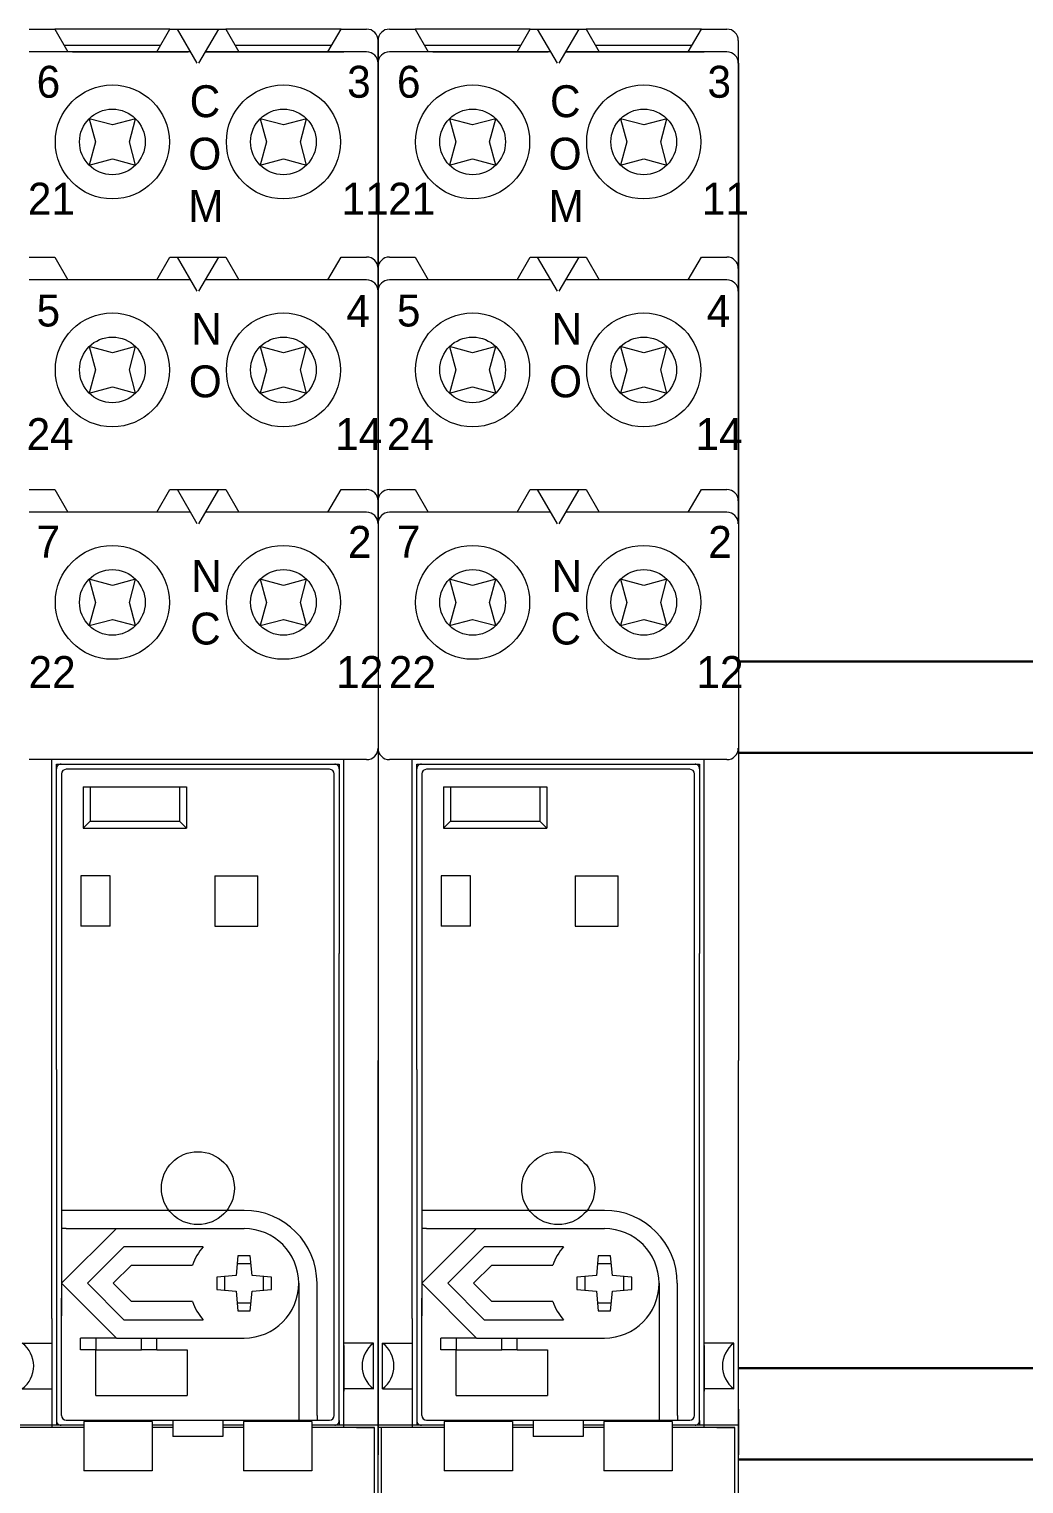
# Model space of a CAD drawing. Header units: millimetres. Extents: x -6000 to 26000, y -6000 to 26000.
# Drawn here: x 119.68 to 125.75, y -4977.31 to -4968.43 of the extents above; entities that cross this region are included whole.
import ezdxf

# ---------------------------------------------------------------- set-up
doc = ezdxf.new("R2010")
doc.units = ezdxf.units.MM
doc.header["$MEASUREMENT"] = 0
doc.linetypes.add('HIDDEN2', pattern=[2.38125, 1.5875, -0.79375])
for name, color, linetype, lineweight in [('Чертеж и Рисунок_Ном._пера__1', 7, 'Continuous', 15), ('Чертеж и Рисунок_Ном._пера__21', 7, 'Continuous', 30), ('Чертеж и Рисунок_Ном._пера__7', 7, 'Continuous', 15)]:
    doc.layers.add(name, color=color, linetype=linetype, lineweight=lineweight)
doc.styles.add('СГЕНЕРИР_СТИЛЬ_2', font='')
doc.styles.get('СГЕНЕРИР_СТИЛЬ_2').set_extended_font_data('Arial')

msp = doc.modelspace()

# ---------------------------------------------------------------- linework, layer by layer
at = {"layer": 'Чертеж и Рисунок_Ном._пера__21', "color": 7, "linetype": 'Continuous', "lineweight": 30}
for p, q in [((124.0169, -4972.2921), (131.9344, -4972.2921)), ((124.0044, -4972.8485), (131.9344, -4972.8485)), ((131.9344, -4976.6042), (124.0044, -4976.6042)), ((131.9344, -4977.1606), (124.0044, -4977.1606))]:
    msp.add_line(p, q, dxfattribs=at)
at = {"layer": 'Чертеж и Рисунок_Ном._пера__7', "color": 7, "linetype": 'Continuous', "lineweight": 15}
for p, q in [((119.6784, -4968.4323), (119.8345, -4968.4323)), ((120.5376, -4968.4323), (119.8345, -4968.4323)), ((119.8345, -4968.4323), (119.9148, -4968.5714)), ((120.4573, -4968.5714), (120.5376, -4968.4323)), ((120.5376, -4968.4323), (120.5825, -4968.4323)), ((120.5606, -4968.4323), (120.8548, -4968.4323)), ((120.6628, -4968.5714), (120.5825, -4968.4323)), ((120.703, -4968.6409), (120.5825, -4968.4323)), ((120.5825, -4968.4323), (120.8329, -4968.4323)), ((120.8329, -4968.4323), (120.7124, -4968.6409)), ((120.8329, -4968.4323), (120.8778, -4968.4323)), ((121.5809, -4968.4323), (120.8778, -4968.4323)), ((120.8778, -4968.4323), (120.9581, -4968.5714)), ((121.5006, -4968.5714), (121.5809, -4968.4323)), ((121.5809, -4968.4323), (121.737, -4968.4323)), ((121.8066, -4968.6409), (121.8066, -4968.5018)), ((121.8066, -4968.5018), (121.8066, -4968.6409)), ((121.8761, -4968.4323), (122.0323, -4968.4323)), ((122.7354, -4968.4323), (122.0323, -4968.4323)), ((122.0323, -4968.4323), (122.1126, -4968.5714)), ((122.6551, -4968.5714), (122.7354, -4968.4323)), ((122.7354, -4968.4323), (122.7803, -4968.4323)), ((122.7583, -4968.4323), (123.0526, -4968.4323)), ((122.8606, -4968.5714), (122.7803, -4968.4323)), ((122.9007, -4968.6409), (122.7803, -4968.4323)), ((122.7803, -4968.4323), (123.0307, -4968.4323)), ((123.0307, -4968.4323), (122.9102, -4968.6409)), ((123.0307, -4968.4323), (123.0755, -4968.4323)), ((123.7787, -4968.4323), (123.0755, -4968.4323)), ((123.0755, -4968.4323), (123.1559, -4968.5714)), ((123.6983, -4968.5714), (123.7787, -4968.4323)), ((123.7787, -4968.4323), (123.9348, -4968.4323)), ((124.0044, -4968.6409), (124.0044, -4968.5018)), ((120.6628, -4968.5714), (119.6784, -4968.5714)), ((119.8907, -4968.5296), (120.4814, -4968.5296)), ((119.9426, -4968.5714), (120.6476, -4968.5714)), ((120.7526, -4968.5714), (121.5979, -4968.5714)), ((121.737, -4968.5714), (120.7526, -4968.5714)), ((120.7678, -4968.5714), (121.5979, -4968.5714)), ((120.934, -4968.5296), (121.5247, -4968.5296)), ((122.8606, -4968.5714), (121.8761, -4968.5714)), ((122.0885, -4968.5296), (122.6792, -4968.5296)), ((122.1404, -4968.5714), (122.8454, -4968.5714)), ((122.9504, -4968.5714), (123.7957, -4968.5714)), ((123.9348, -4968.5714), (122.9504, -4968.5714)), ((122.9656, -4968.5714), (123.7957, -4968.5714)), ((123.1318, -4968.5296), (123.7224, -4968.5296)), ((121.8066, -4968.6409), (121.8066, -4974.7264)), ((121.8066, -4969.8928), (121.8066, -4968.6409)), ((121.8066, -4968.6409), (121.8066, -4974.7264)), ((121.8066, -4968.6409), (121.8066, -4969.8928)), ((124.0044, -4968.6409), (124.0044, -4974.7264)), ((124.0044, -4969.8928), (124.0044, -4968.6409)), ((120.0444, -4968.9792), (120.0824, -4969.1208)), ((120.1861, -4969.0171), (120.0444, -4968.9792)), ((120.3277, -4968.9792), (120.1861, -4969.0171)), ((120.2898, -4969.1208), (120.3277, -4968.9792)), ((121.2293, -4969.0171), (121.0877, -4968.9792)), ((121.0877, -4968.9792), (121.1256, -4969.1208)), ((121.371, -4968.9792), (121.2293, -4969.0171)), ((121.333, -4969.1208), (121.371, -4968.9792)), ((122.2422, -4968.9792), (122.2802, -4969.1208)), ((122.3838, -4969.0171), (122.2422, -4968.9792)), ((122.5255, -4968.9792), (122.3838, -4969.0171)), ((122.4875, -4969.1208), (122.5255, -4968.9792)), ((123.4271, -4969.0171), (123.2855, -4968.9792)), ((123.2855, -4968.9792), (123.3234, -4969.1208)), ((123.5687, -4968.9792), (123.4271, -4969.0171)), ((123.5308, -4969.1208), (123.5687, -4968.9792)), ((120.0824, -4969.1208), (120.0444, -4969.2624)), ((120.3277, -4969.2624), (120.2898, -4969.1208)), ((121.1256, -4969.1208), (121.0877, -4969.2624)), ((121.371, -4969.2624), (121.333, -4969.1208)), ((122.2802, -4969.1208), (122.2422, -4969.2624)), ((122.5255, -4969.2624), (122.4875, -4969.1208)), ((123.3234, -4969.1208), (123.2855, -4969.2624)), ((123.5687, -4969.2624), (123.5308, -4969.1208)), ((120.0444, -4969.2624), (120.1861, -4969.2245)), ((120.1861, -4969.2245), (120.3277, -4969.2624)), ((121.0877, -4969.2624), (121.2293, -4969.2245)), ((121.2293, -4969.2245), (121.371, -4969.2624)), ((122.2422, -4969.2624), (122.3838, -4969.2245)), ((122.3838, -4969.2245), (122.5255, -4969.2624)), ((123.2855, -4969.2624), (123.4271, -4969.2245)), ((123.4271, -4969.2245), (123.5687, -4969.2624)), ((119.6784, -4969.8233), (119.8345, -4969.8233)), ((119.8345, -4969.8233), (119.9148, -4969.9624)), ((120.4573, -4969.9624), (120.5376, -4969.8233)), ((120.5376, -4969.8233), (120.5825, -4969.8233)), ((120.703, -4970.0319), (120.5825, -4969.8233)), ((120.5825, -4969.8233), (120.8329, -4969.8233)), ((120.8329, -4969.8233), (120.7124, -4970.0319)), ((120.8329, -4969.8233), (120.8778, -4969.8233)), ((120.8778, -4969.8233), (120.9581, -4969.9624)), ((121.5006, -4969.9624), (121.5809, -4969.8233)), ((121.5809, -4969.8233), (121.737, -4969.8233)), ((121.8761, -4969.8233), (122.0323, -4969.8233)), ((122.0323, -4969.8233), (122.1126, -4969.9624)), ((122.6551, -4969.9624), (122.7354, -4969.8233)), ((122.7354, -4969.8233), (122.7803, -4969.8233)), ((122.9007, -4970.0319), (122.7803, -4969.8233)), ((122.7803, -4969.8233), (123.0307, -4969.8233)), ((123.0307, -4969.8233), (122.9102, -4970.0319)), ((123.0307, -4969.8233), (123.0755, -4969.8233)), ((123.0755, -4969.8233), (123.1559, -4969.9624)), ((123.6983, -4969.9624), (123.7787, -4969.8233)), ((123.7787, -4969.8233), (123.9348, -4969.8233)), ((121.8066, -4970.0319), (121.8066, -4969.8928)), ((121.8066, -4969.8928), (121.8066, -4970.0319)), ((124.0044, -4970.0319), (124.0044, -4969.8928)), ((120.6628, -4969.9624), (119.6784, -4969.9624)), ((121.737, -4969.9624), (120.7526, -4969.9624)), ((122.8606, -4969.9624), (121.8761, -4969.9624)), ((123.9348, -4969.9624), (122.9504, -4969.9624)), ((121.8066, -4971.3116), (121.8066, -4970.0319)), ((121.8066, -4970.0319), (121.8066, -4971.3116)), ((124.0044, -4971.3116), (124.0044, -4970.0319)), ((120.0444, -4970.3702), (120.0824, -4970.5118)), ((120.1861, -4970.4081), (120.0444, -4970.3702)), ((120.3277, -4970.3702), (120.1861, -4970.4081)), ((120.2898, -4970.5118), (120.3277, -4970.3702)), ((121.0877, -4970.3702), (121.1256, -4970.5118)), ((121.2293, -4970.4081), (121.0877, -4970.3702)), ((121.371, -4970.3702), (121.2293, -4970.4081)), ((121.333, -4970.5118), (121.371, -4970.3702)), ((122.2422, -4970.3702), (122.2802, -4970.5118)), ((122.3838, -4970.4081), (122.2422, -4970.3702)), ((122.5255, -4970.3702), (122.3838, -4970.4081)), ((122.4875, -4970.5118), (122.5255, -4970.3702)), ((123.2855, -4970.3702), (123.3234, -4970.5118)), ((123.4271, -4970.4081), (123.2855, -4970.3702)), ((123.5687, -4970.3702), (123.4271, -4970.4081)), ((123.5308, -4970.5118), (123.5687, -4970.3702)), ((120.0824, -4970.5118), (120.0444, -4970.6534)), ((120.3277, -4970.6534), (120.2898, -4970.5118)), ((121.1256, -4970.5118), (121.0877, -4970.6534)), ((121.371, -4970.6534), (121.333, -4970.5118)), ((122.2802, -4970.5118), (122.2422, -4970.6534)), ((122.5255, -4970.6534), (122.4875, -4970.5118)), ((123.3234, -4970.5118), (123.2855, -4970.6534)), ((123.5687, -4970.6534), (123.5308, -4970.5118)), ((120.0444, -4970.6534), (120.1861, -4970.6155)), ((120.1861, -4970.6155), (120.3277, -4970.6534)), ((121.0877, -4970.6534), (121.2293, -4970.6155)), ((121.2293, -4970.6155), (121.371, -4970.6534)), ((122.2422, -4970.6534), (122.3838, -4970.6155)), ((122.3838, -4970.6155), (122.5255, -4970.6534)), ((123.2855, -4970.6534), (123.4271, -4970.6155)), ((123.4271, -4970.6155), (123.5687, -4970.6534)), ((119.6784, -4971.2421), (119.8345, -4971.2421)), ((119.8345, -4971.2421), (119.9148, -4971.3812)), ((120.4573, -4971.3812), (120.5376, -4971.2421)), ((120.5376, -4971.2421), (120.5825, -4971.2421)), ((120.703, -4971.4507), (120.5825, -4971.2421)), ((120.5825, -4971.2421), (120.8329, -4971.2421)), ((120.8329, -4971.2421), (120.7124, -4971.4507)), ((120.8329, -4971.2421), (120.8778, -4971.2421)), ((120.8778, -4971.2421), (120.9581, -4971.3812)), ((121.5006, -4971.3812), (121.5809, -4971.2421)), ((121.5809, -4971.2421), (121.737, -4971.2421)), ((121.8761, -4971.2421), (122.0323, -4971.2421)), ((122.0323, -4971.2421), (122.1126, -4971.3812)), ((122.6551, -4971.3812), (122.7354, -4971.2421)), ((122.7354, -4971.2421), (122.7803, -4971.2421)), ((122.9007, -4971.4507), (122.7803, -4971.2421)), ((122.7803, -4971.2421), (123.0307, -4971.2421)), ((123.0307, -4971.2421), (122.9102, -4971.4507)), ((123.0307, -4971.2421), (123.0755, -4971.2421)), ((123.0755, -4971.2421), (123.1559, -4971.3812)), ((123.6983, -4971.3812), (123.7787, -4971.2421)), ((123.7787, -4971.2421), (123.9348, -4971.2421)), ((121.8066, -4971.4507), (121.8066, -4971.3116)), ((121.8066, -4971.3116), (121.8066, -4971.4507)), ((124.0044, -4971.4507), (124.0044, -4971.3116)), ((120.6628, -4971.3812), (119.6784, -4971.3812)), ((121.737, -4971.3812), (120.7526, -4971.3812)), ((122.8606, -4971.3812), (121.8761, -4971.3812)), ((123.9348, -4971.3812), (122.9504, -4971.3812)), ((120.0444, -4971.789), (120.0824, -4971.9306)), ((120.1861, -4971.8269), (120.0444, -4971.789)), ((120.3277, -4971.789), (120.1861, -4971.8269)), ((120.2898, -4971.9306), (120.3277, -4971.789)), ((121.2293, -4971.8269), (121.0877, -4971.789)), ((121.0877, -4971.789), (121.1256, -4971.9306)), ((121.371, -4971.789), (121.2293, -4971.8269)), ((121.333, -4971.9306), (121.371, -4971.789)), ((122.2422, -4971.789), (122.2802, -4971.9306)), ((122.3838, -4971.8269), (122.2422, -4971.789)), ((122.5255, -4971.789), (122.3838, -4971.8269)), ((122.4875, -4971.9306), (122.5255, -4971.789)), ((123.4271, -4971.8269), (123.2855, -4971.789)), ((123.2855, -4971.789), (123.3234, -4971.9306)), ((123.5687, -4971.789), (123.4271, -4971.8269)), ((123.5308, -4971.9306), (123.5687, -4971.789)), ((120.0824, -4971.9306), (120.0444, -4972.0723)), ((120.3277, -4972.0723), (120.2898, -4971.9306)), ((121.1256, -4971.9306), (121.0877, -4972.0723)), ((121.371, -4972.0723), (121.333, -4971.9306)), ((122.2802, -4971.9306), (122.2422, -4972.0723)), ((122.5255, -4972.0723), (122.4875, -4971.9306)), ((123.3234, -4971.9306), (123.2855, -4972.0723)), ((123.5687, -4972.0723), (123.5308, -4971.9306)), ((120.0444, -4972.0723), (120.1861, -4972.0343)), ((120.1861, -4972.0343), (120.3277, -4972.0723)), ((121.0877, -4972.0723), (121.2293, -4972.0343)), ((121.2293, -4972.0343), (121.371, -4972.0723)), ((122.2422, -4972.0723), (122.3838, -4972.0343)), ((122.3838, -4972.0343), (122.5255, -4972.0723)), ((123.2855, -4972.0723), (123.4271, -4972.0343)), ((123.4271, -4972.0343), (123.5687, -4972.0723)), ((121.737, -4972.8904), (119.6784, -4972.8904)), ((119.8175, -4976.3016), (119.8175, -4972.8904)), ((119.8453, -4972.9461), (119.8453, -4972.9182)), ((119.8453, -4972.9182), (121.5701, -4972.9182)), ((119.8453, -4973.6276), (119.8453, -4972.9461)), ((121.511, -4972.9495), (119.9044, -4972.9495)), ((121.5423, -4972.9182), (121.5701, -4972.9182)), ((121.5701, -4972.9182), (121.5701, -4972.9461)), ((121.5701, -4972.9182), (121.5701, -4974.0728)), ((121.5979, -4976.966), (121.5979, -4972.8904)), ((123.9348, -4972.8904), (121.8761, -4972.8904)), ((122.0152, -4976.3016), (122.0152, -4972.8904)), ((122.043, -4972.9461), (122.043, -4972.9182)), ((122.043, -4972.9182), (123.7679, -4972.9182)), ((122.0431, -4973.6276), (122.0431, -4972.9461)), ((123.7088, -4972.9495), (122.1022, -4972.9495)), ((123.7401, -4972.9182), (123.7679, -4972.9182)), ((123.7679, -4972.9182), (123.7679, -4972.9461)), ((123.7679, -4972.9182), (123.7679, -4974.0728)), ((123.7957, -4976.966), (123.7957, -4972.8904)), ((119.8766, -4972.9774), (119.8766, -4975.6411)), ((121.5388, -4976.893), (121.5388, -4972.9774)), ((122.0743, -4972.9774), (122.0743, -4975.6411)), ((123.7366, -4976.893), (123.7366, -4972.9774)), ((120.0087, -4973.0573), (120.6381, -4973.0573)), ((120.0087, -4973.0573), (120.0087, -4973.3077)), ((120.0504, -4973.0573), (120.0504, -4973.266)), ((120.5964, -4973.0573), (120.5964, -4973.266)), ((120.6381, -4973.0573), (120.6381, -4973.3077)), ((122.2065, -4973.0573), (122.8359, -4973.0573)), ((122.2065, -4973.0573), (122.2065, -4973.3077)), ((122.2482, -4973.0573), (122.2482, -4973.266)), ((122.7942, -4973.0573), (122.7942, -4973.266)), ((122.8359, -4973.0573), (122.8359, -4973.3077)), ((120.0087, -4973.3077), (120.0504, -4973.266)), ((120.0087, -4973.3077), (120.6381, -4973.3077)), ((120.0504, -4973.266), (120.5964, -4973.266)), ((120.6381, -4973.3077), (120.5964, -4973.266)), ((122.2065, -4973.3077), (122.2482, -4973.266)), ((122.2065, -4973.3077), (122.8359, -4973.3077)), ((122.2482, -4973.266), (122.7942, -4973.266)), ((122.8359, -4973.3077), (122.7942, -4973.266)), ((119.8453, -4974.0728), (119.8453, -4973.6276)), ((120.1722, -4973.5998), (119.9948, -4973.5998)), ((119.9948, -4973.5998), (119.9948, -4973.9058)), ((120.1722, -4973.9058), (120.1722, -4973.5998)), ((120.812, -4973.5998), (121.0728, -4973.5998)), ((120.812, -4973.5998), (120.812, -4973.9058)), ((121.0728, -4973.9058), (121.0728, -4973.5998)), ((122.0431, -4974.0728), (122.0431, -4973.6276)), ((122.3699, -4973.5998), (122.1926, -4973.5998)), ((122.1926, -4973.5998), (122.1926, -4973.9058)), ((122.3699, -4973.9058), (122.3699, -4973.5998)), ((123.0098, -4973.5998), (123.2706, -4973.5998)), ((123.0098, -4973.5998), (123.0098, -4973.9058)), ((123.2706, -4973.9058), (123.2706, -4973.5998)), ((119.8763, -4973.6972), (119.8763, -4976.2845)), ((121.539, -4976.2845), (121.539, -4973.6972)), ((122.0741, -4973.6972), (122.0741, -4976.2845)), ((123.7368, -4976.2845), (123.7368, -4973.6972)), ((120.1722, -4973.9058), (119.9948, -4973.9058)), ((120.812, -4973.9058), (121.0728, -4973.9058)), ((122.3699, -4973.9058), (122.1926, -4973.9058)), ((123.0098, -4973.9058), (123.2706, -4973.9058)), ((119.8453, -4974.7822), (119.8453, -4974.0728)), ((121.5701, -4976.9243), (121.5701, -4974.0728)), ((122.0431, -4974.7822), (122.0431, -4974.0728)), ((123.7679, -4976.9243), (123.7679, -4974.0728)), ((121.8066, -4978.371), (121.8066, -4974.7264)), ((121.8066, -4974.7264), (121.8066, -4976.9939)), ((124.0044, -4978.371), (124.0044, -4974.7264)), ((119.8453, -4974.7822), (119.8453, -4976.9521)), ((122.0431, -4974.7822), (122.0431, -4976.9521)), ((119.9044, -4975.6411), (119.8766, -4975.6411)), ((119.8766, -4975.6411), (119.8766, -4975.7524)), ((120.9894, -4975.6411), (119.9044, -4975.6411)), ((122.1022, -4975.6411), (122.0743, -4975.6411)), ((122.0743, -4975.6411), (122.0743, -4975.7524)), ((123.1871, -4975.6411), (122.1022, -4975.6411)), ((119.9044, -4975.7524), (119.8766, -4975.7524)), ((119.8766, -4975.7524), (119.8766, -4976.0862)), ((119.8766, -4976.0862), (120.2104, -4975.7524)), ((119.9044, -4975.7524), (120.9894, -4975.7524)), ((122.1022, -4975.7524), (122.0743, -4975.7524)), ((122.0743, -4975.7524), (122.0743, -4976.0862)), ((122.0743, -4976.0862), (122.4082, -4975.7524)), ((122.1022, -4975.7524), (123.1871, -4975.7524)), ((120.2565, -4975.8637), (120.0339, -4976.0862)), ((120.7405, -4975.8637), (120.2565, -4975.8637)), ((122.4543, -4975.8637), (122.2317, -4976.0862)), ((122.9383, -4975.8637), (122.4543, -4975.8637)), ((120.9511, -4975.9193), (120.9408, -4976.0376)), ((121.0319, -4975.9678), (120.9469, -4975.9678)), ((121.0276, -4975.9193), (120.9511, -4975.9193)), ((121.038, -4976.0376), (121.0276, -4975.9193)), ((123.1489, -4975.9193), (123.1385, -4976.0376)), ((123.2296, -4975.9678), (123.1447, -4975.9678)), ((123.2254, -4975.9193), (123.1489, -4975.9193)), ((123.2358, -4976.0376), (123.2254, -4975.9193)), ((120.1913, -4976.0862), (120.3026, -4975.975)), ((120.3026, -4975.975), (120.6746, -4975.975)), ((120.9408, -4976.0376), (120.8224, -4976.048)), ((120.8224, -4976.048), (120.8224, -4976.1245)), ((120.8709, -4976.0437), (120.8709, -4976.1287)), ((121.1563, -4976.048), (121.038, -4976.0376)), ((121.1078, -4976.1287), (121.1078, -4976.0437)), ((121.1563, -4976.1245), (121.1563, -4976.048)), ((122.3891, -4976.0862), (122.5004, -4975.975)), ((122.5004, -4975.975), (122.8724, -4975.975)), ((123.1385, -4976.0376), (123.0202, -4976.048)), ((123.0202, -4976.048), (123.0202, -4976.1245)), ((123.0687, -4976.0437), (123.0687, -4976.1287)), ((123.3541, -4976.048), (123.2358, -4976.0376)), ((123.3056, -4976.1287), (123.3056, -4976.0437)), ((123.3541, -4976.1245), (123.3541, -4976.048)), ((119.8766, -4976.0862), (119.8766, -4976.1765)), ((119.8766, -4976.0862), (120.2104, -4976.4201)), ((120.0339, -4976.0862), (120.2565, -4976.3088)), ((120.3026, -4976.1975), (120.1913, -4976.0862)), ((120.8224, -4976.1245), (120.9408, -4976.1348)), ((120.9408, -4976.1348), (120.9511, -4976.2532)), ((121.0276, -4976.2532), (121.038, -4976.1348)), ((121.038, -4976.1348), (121.1563, -4976.1245)), ((121.3232, -4976.0862), (121.3232, -4976.893)), ((121.4345, -4976.893), (121.4345, -4976.0862)), ((122.0743, -4976.0862), (122.0743, -4976.1765)), ((122.0743, -4976.0862), (122.4082, -4976.4201)), ((122.2317, -4976.0862), (122.4543, -4976.3088)), ((122.5004, -4976.1975), (122.3891, -4976.0862)), ((123.0202, -4976.1245), (123.1385, -4976.1348)), ((123.1385, -4976.1348), (123.1489, -4976.2532)), ((123.2254, -4976.2532), (123.2358, -4976.1348)), ((123.2358, -4976.1348), (123.3541, -4976.1245)), ((123.521, -4976.0862), (123.521, -4976.893)), ((123.6323, -4976.893), (123.6323, -4976.0862)), ((119.8766, -4976.893), (119.8766, -4976.1765)), ((120.6746, -4976.1975), (120.3026, -4976.1975)), ((120.9469, -4976.2047), (121.0319, -4976.2047)), ((122.0743, -4976.893), (122.0743, -4976.1765)), ((122.8724, -4976.1975), (122.5004, -4976.1975)), ((123.1447, -4976.2047), (123.2296, -4976.2047)), ((119.8175, -4976.3016), (119.8175, -4976.966)), ((120.2565, -4976.3088), (120.7405, -4976.3088)), ((120.9511, -4976.2532), (121.0276, -4976.2532)), ((122.0152, -4976.3016), (122.0152, -4976.966)), ((122.4543, -4976.3088), (122.9383, -4976.3088)), ((123.1489, -4976.2532), (123.2254, -4976.2532)), ((119.6366, -4976.4514), (119.8175, -4976.4514)), ((120.0852, -4976.4201), (119.992, -4976.4201)), ((119.992, -4976.4931), (119.992, -4976.4201)), ((120.0852, -4976.4931), (119.992, -4976.4931)), ((120.0852, -4976.4201), (120.0852, -4976.4931)), ((120.2104, -4976.4201), (120.0852, -4976.4201)), ((120.0852, -4976.4931), (120.3634, -4976.4931)), ((120.0852, -4976.7713), (120.0852, -4976.4931)), ((120.2104, -4976.4201), (120.9894, -4976.4201)), ((120.3634, -4976.4931), (120.3634, -4976.4201)), ((120.4566, -4976.4931), (120.3634, -4976.4931)), ((120.4566, -4976.4931), (120.4566, -4976.4201)), ((120.4566, -4976.4931), (120.5644, -4976.4931)), ((120.5644, -4976.4931), (120.6416, -4976.4931)), ((120.6416, -4976.4931), (120.6416, -4976.7713)), ((121.7788, -4976.4514), (121.5979, -4976.4514)), ((121.5979, -4976.4653), (121.5979, -4976.7435)), ((121.7788, -4976.7296), (121.7788, -4976.4514)), ((121.8344, -4976.7296), (121.8344, -4976.4514)), ((121.8344, -4976.4514), (122.0152, -4976.4514)), ((122.283, -4976.4201), (122.1898, -4976.4201)), ((122.1898, -4976.4931), (122.1898, -4976.4201)), ((122.283, -4976.4931), (122.1898, -4976.4931)), ((122.283, -4976.4201), (122.283, -4976.4931)), ((122.4082, -4976.4201), (122.283, -4976.4201)), ((122.283, -4976.4931), (122.5612, -4976.4931)), ((122.283, -4976.7713), (122.283, -4976.4931)), ((122.4082, -4976.4201), (123.1871, -4976.4201)), ((122.5612, -4976.4931), (122.5612, -4976.4201)), ((122.6544, -4976.4931), (122.5612, -4976.4931)), ((122.6544, -4976.4931), (122.6544, -4976.4201)), ((122.6544, -4976.4931), (122.7621, -4976.4931)), ((122.7621, -4976.4931), (122.8394, -4976.4931)), ((122.8394, -4976.4931), (122.8394, -4976.7713)), ((123.9765, -4976.4514), (123.7957, -4976.4514)), ((123.7957, -4976.4653), (123.7957, -4976.7435)), ((123.9765, -4976.7296), (123.9765, -4976.4514)), ((119.6366, -4976.7296), (119.8175, -4976.7296)), ((120.0852, -4976.7713), (120.6389, -4976.7713)), ((120.6389, -4976.7713), (120.6416, -4976.7713)), ((121.7788, -4976.7296), (121.5979, -4976.7296)), ((121.8344, -4976.7296), (122.0152, -4976.7296)), ((122.283, -4976.7713), (122.8367, -4976.7713)), ((122.8367, -4976.7713), (122.8394, -4976.7713)), ((123.9765, -4976.7296), (123.7957, -4976.7296)), ((121.8066, -4976.8548), (121.8066, -4976.9939)), ((124.0044, -4976.8548), (124.0044, -4976.9939)), ((119.9044, -4976.9208), (120.679, -4976.9208)), ((120.0122, -4976.9291), (120.0122, -4977.2303)), ((120.4295, -4976.9291), (120.0122, -4976.9291)), ((120.4295, -4976.9291), (120.4295, -4977.2303)), ((120.5547, -4976.9242), (120.5547, -4977.0217)), ((120.8607, -4976.9242), (120.5547, -4976.9242)), ((120.679, -4976.9208), (121.3232, -4976.9208)), ((120.8607, -4976.9242), (120.8607, -4977.0217)), ((121.4032, -4976.9291), (120.9859, -4976.9291)), ((120.9859, -4976.9291), (120.9859, -4977.2303)), ((121.3232, -4976.893), (121.3232, -4976.9208)), ((121.3232, -4976.9208), (121.4345, -4976.9208)), ((121.4032, -4976.9291), (121.4032, -4977.2303)), ((121.4345, -4976.893), (121.4345, -4976.9208)), ((121.4345, -4976.9208), (121.511, -4976.9208)), ((121.5701, -4976.9243), (121.5701, -4976.9521)), ((122.1022, -4976.9208), (122.8767, -4976.9208)), ((122.21, -4976.9291), (122.21, -4977.2303)), ((122.6273, -4976.9291), (122.21, -4976.9291)), ((122.6273, -4976.9291), (122.6273, -4977.2303)), ((122.7525, -4976.9242), (122.7525, -4977.0217)), ((123.0585, -4976.9242), (122.7525, -4976.9242)), ((122.8767, -4976.9208), (123.521, -4976.9208)), ((123.0585, -4976.9242), (123.0585, -4977.0217)), ((123.601, -4976.9291), (123.1837, -4976.9291)), ((123.1837, -4976.9291), (123.1837, -4977.2303)), ((123.521, -4976.893), (123.521, -4976.9208)), ((123.521, -4976.9208), (123.6323, -4976.9208)), ((123.601, -4976.9291), (123.601, -4977.2303)), ((123.6323, -4976.893), (123.6323, -4976.9208)), ((123.6323, -4976.9208), (123.7088, -4976.9208)), ((123.7679, -4976.9243), (123.7679, -4976.9521)), ((120.0122, -4976.9521), (119.6088, -4976.9521)), ((120.0122, -4976.966), (119.6088, -4976.966)), ((119.7409, -4976.966), (119.6297, -4976.966)), ((120.0122, -4976.966), (119.7409, -4976.966)), ((120.0122, -4976.9521), (119.8453, -4976.9521)), ((120.5547, -4976.9521), (120.4295, -4976.9521)), ((120.5547, -4976.966), (120.4295, -4976.966)), ((120.5547, -4976.966), (120.4295, -4976.966)), ((120.8607, -4977.0217), (120.5547, -4977.0217)), ((120.9859, -4976.9521), (120.8607, -4976.9521)), ((120.9859, -4976.9521), (120.8607, -4976.9521)), ((120.9859, -4976.966), (120.8607, -4976.966)), ((120.9859, -4976.966), (120.8607, -4976.966)), ((121.5701, -4976.9521), (121.4032, -4976.9521)), ((121.8066, -4976.9521), (121.4032, -4976.9521)), ((121.7857, -4976.966), (121.4032, -4976.966)), ((121.6744, -4976.966), (121.4032, -4976.966)), ((121.6744, -4976.966), (121.7857, -4976.966)), ((121.7857, -4977.5224), (121.7857, -4976.966)), ((122.21, -4976.9521), (121.8066, -4976.9521)), ((122.21, -4976.966), (121.8066, -4976.966)), ((121.8066, -4976.9939), (121.8066, -4977.133)), ((121.8066, -4976.9939), (121.8066, -4977.133)), ((121.9387, -4976.966), (121.8274, -4976.966)), ((121.8274, -4977.5224), (121.8274, -4976.966)), ((122.21, -4976.966), (121.9387, -4976.966)), ((122.21, -4976.9521), (122.0431, -4976.9521)), ((122.7525, -4976.9521), (122.6273, -4976.9521)), ((122.7525, -4976.966), (122.6273, -4976.966)), ((122.7525, -4976.966), (122.6273, -4976.966)), ((123.0585, -4977.0217), (122.7525, -4977.0217)), ((123.1837, -4976.9521), (123.0585, -4976.9521)), ((123.1837, -4976.9521), (123.0585, -4976.9521)), ((123.1837, -4976.966), (123.0585, -4976.966)), ((123.1837, -4976.966), (123.0585, -4976.966)), ((123.7679, -4976.9521), (123.601, -4976.9521)), ((124.0044, -4976.9521), (123.601, -4976.9521)), ((123.9835, -4976.966), (123.601, -4976.966)), ((123.8722, -4976.966), (123.601, -4976.966)), ((123.8722, -4976.966), (123.9835, -4976.966)), ((123.9835, -4977.5224), (123.9835, -4976.966)), ((124.0044, -4976.9939), (124.0044, -4977.133)), ((121.8066, -4978.371), (121.8066, -4977.0495)), ((120.4295, -4977.2303), (120.0122, -4977.2303)), ((121.4032, -4977.2303), (120.9859, -4977.2303)), ((122.6273, -4977.2303), (122.21, -4977.2303)), ((123.601, -4977.2303), (123.1837, -4977.2303))]:
    msp.add_line(p, q, dxfattribs=at)
for centre, radius in [((120.1861, -4969.1208), 0.3477), ((121.2293, -4969.1208), 0.3477), ((122.3838, -4969.1208), 0.3477), ((123.4271, -4969.1208), 0.3477), ((120.1861, -4969.1208), 0.2003), ((121.2293, -4969.1208), 0.2003), ((122.3838, -4969.1208), 0.2003), ((123.4271, -4969.1208), 0.2003), ((120.1861, -4970.5118), 0.3477), ((121.2293, -4970.5118), 0.3477), ((122.3838, -4970.5118), 0.3477), ((123.4271, -4970.5118), 0.3477), ((120.1861, -4970.5118), 0.2003), ((121.2293, -4970.5118), 0.2003), ((122.3838, -4970.5118), 0.2003), ((123.4271, -4970.5118), 0.2003), ((120.1861, -4971.9306), 0.3477), ((121.2293, -4971.9306), 0.3477), ((122.3838, -4971.9306), 0.3477), ((123.4271, -4971.9306), 0.3477), ((120.1861, -4971.9306), 0.2003), ((121.2293, -4971.9306), 0.2003), ((122.3838, -4971.9306), 0.2003), ((123.4271, -4971.9306), 0.2003)]:
    msp.add_circle(centre, radius, dxfattribs=at)
at = {"layer": 'Чертеж и Рисунок_Ном._пера__7', "color": 7, "linetype": 'HIDDEN2', "lineweight": 15}
for centre in [(120.7077, -4975.5055), (122.9055, -4975.5055)]:
    msp.add_circle(centre, 0.2226, dxfattribs=at)
at = {"layer": 'Чертеж и Рисунок_Ном._пера__7', "color": 7, "linetype": 'Continuous', "lineweight": 15}
for centre, radius, start, end in [((121.737, -4968.5018), 0.0695, 0, 90), ((121.8761, -4968.5018), 0.0695, 90, 180), ((123.9348, -4968.5018), 0.0695, 0, 90), ((121.737, -4968.6409), 0.0695, 0, 90), ((121.8761, -4968.6409), 0.0695, 90, 180), ((123.9348, -4968.6409), 0.0695, 0, 90), ((121.737, -4969.8928), 0.0695, 0, 90), ((121.8761, -4969.8928), 0.0695, 90, 180), ((123.9348, -4969.8928), 0.0695, 0, 90), ((121.737, -4970.0319), 0.0695, 0, 90), ((121.8761, -4970.0319), 0.0695, 90, 180), ((123.9348, -4970.0319), 0.0695, 0, 90), ((121.737, -4971.3116), 0.0695, 0, 90), ((121.8761, -4971.3116), 0.0695, 90, 180), ((123.9348, -4971.3116), 0.0695, 0, 90), ((121.737, -4971.4507), 0.0695, 0, 90), ((121.8761, -4971.4507), 0.0695, 90, 180), ((123.9348, -4971.4507), 0.0695, 0, 90), ((121.737, -4972.8209), 0.0695, 270, 0), ((121.8761, -4972.8209), 0.0695, 180, 270), ((123.9348, -4972.8209), 0.0695, 270, 0), ((119.8731, -4972.9461), 0.0278, 89.9991, 180.0009), ((119.9044, -4972.9774), 0.0278, 90, 180), ((121.511, -4972.9774), 0.0278, 0, 90), ((121.5423, -4972.9461), 0.0278, 359.9991, 90.0009), ((122.0709, -4972.9461), 0.0278, 89.9991, 180.0009), ((122.1022, -4972.9774), 0.0278, 90, 180), ((123.7088, -4972.9774), 0.0278, 0, 90), ((123.7401, -4972.9461), 0.0278, 359.9991, 90.0009), ((120.9894, -4976.0862), 0.4451, 0, 90), ((123.1871, -4976.0862), 0.4451, 0, 90), ((120.9894, -4976.0862), 0.3338, 0, 90), ((123.1871, -4976.0862), 0.3338, 0, 90), ((120.9894, -4976.0862), 0.3338, 138.18969, 160.52878), ((123.1871, -4976.0862), 0.3338, 138.18969, 160.52878), ((120.9894, -4976.0862), 0.3338, 270, 0), ((123.1871, -4976.0862), 0.3338, 270, 0), ((120.9894, -4976.0862), 0.3338, 199.47122, 221.81031), ((123.1871, -4976.0862), 0.3338, 199.47122, 221.81031), ((119.5323, -4976.5905), 0.1739, 306.8699, 53.1301), ((121.8831, -4976.5905), 0.1739, 126.8699, 233.1301), ((121.7301, -4976.5905), 0.1739, 306.8699, 53.1301), ((124.0809, -4976.5905), 0.1739, 126.8699, 233.1301), ((119.8731, -4976.9243), 0.0278, 179.9991, 270.0009), ((119.9044, -4976.893), 0.0278, 180, 270), ((121.511, -4976.893), 0.0278, 270, 0), ((121.5423, -4976.9243), 0.0278, 269.9991, 0.0009), ((122.0709, -4976.9243), 0.0278, 179.9991, 270.0009), ((122.1022, -4976.893), 0.0278, 180, 270), ((123.7088, -4976.893), 0.0278, 270, 0), ((123.7401, -4976.9243), 0.0278, 269.9991, 0.0009)]:
    msp.add_arc(centre, radius, start, end, dxfattribs=at)

# ---------------------------------------------------------------- texts
at = {"layer": 'Чертеж и Рисунок_Ном._пера__1', "color": 7, "linetype": 'Continuous', "lineweight": 15, "char_height": 0.19474, "attachment_point": 7, "style": 'СГЕНЕРИР_СТИЛЬ_2'}
for s, insert in [('\\A1;{\\W0.950000x;\\pql;\\fArial|b0|i0|c204|p38;6}', (119.7242, -4968.8538)), ('\\A1;{\\W0.950000x;\\pql;\\fArial|b0|i0|c204|p38;3}', (121.6183, -4968.8539)), ('\\A1;{\\W0.950000x;\\pql;\\fArial|b0|i0|c204|p38;6}', (121.922, -4968.8538)), ('\\A1;{\\W0.950000x;\\pql;\\fArial|b0|i0|c204|p38;3}', (123.8161, -4968.8539)), ('\\A1;{\\W0.950000x;\\pql;\\fArial|b0|i0|c204|p38;C}', (120.6577, -4968.9725)), ('\\A1;{\\W0.950000x;\\pql;\\fArial|b0|i0|c204|p38;C}', (122.8555, -4968.9725)), ('\\A1;{\\W0.950000x;\\pql;\\fArial|b0|i0|c204|p38;O}', (120.6496, -4969.2925)), ('\\A1;{\\W0.950000x;\\pql;\\fArial|b0|i0|c204|p38;O}', (122.8474, -4969.2925)), ('\\A1;{\\W0.950000x;\\pql;\\fArial|b0|i0|c204|p38;21}', (119.6707, -4969.5646)), ('\\A1;{\\W0.950000x;\\pql;\\fArial|b0|i0|c204|p38;11}', (121.5841, -4969.5646)), ('\\A1;{\\W0.950000x;\\pql;\\fArial|b0|i0|c204|p38;21}', (121.8685, -4969.5646)), ('\\A1;{\\W0.950000x;\\pql;\\fArial|b0|i0|c204|p38;11}', (123.7818, -4969.5646)), ('\\A1;{\\W0.950000x;\\pql;\\fArial|b0|i0|c204|p38;M}', (120.6489, -4969.6091)), ('\\A1;{\\W0.950000x;\\pql;\\fArial|b0|i0|c204|p38;M}', (122.8467, -4969.6091)), ('\\A1;{\\W0.950000x;\\pql;\\fArial|b0|i0|c204|p38;5}', (119.7238, -4970.2498)), ('\\A1;{\\W0.950000x;\\pql;\\fArial|b0|i0|c204|p38;4}', (121.6132, -4970.2496)), ('\\A1;{\\W0.950000x;\\pql;\\fArial|b0|i0|c204|p38;5}', (121.9216, -4970.2498)), ('\\A1;{\\W0.950000x;\\pql;\\fArial|b0|i0|c204|p38;4}', (123.8109, -4970.2496)), ('\\A1;{\\W0.950000x;\\pql;\\fArial|b0|i0|c204|p38;N}', (120.6671, -4970.3589)), ('\\A1;{\\W0.950000x;\\pql;\\fArial|b0|i0|c204|p38;N}', (122.8649, -4970.3589)), ('\\A1;{\\W0.950000x;\\pql;\\fArial|b0|i0|c204|p38;O}', (120.6524, -4970.6821)), ('\\A1;{\\W0.950000x;\\pql;\\fArial|b0|i0|c204|p38;O}', (122.8501, -4970.6821)), ('\\A1;{\\W0.950000x;\\pql;\\fArial|b0|i0|c204|p38;24}', (119.6631, -4971.0013)), ('\\A1;{\\W0.950000x;\\pql;\\fArial|b0|i0|c204|p38;14}', (121.5452, -4971.0013)), ('\\A1;{\\W0.950000x;\\pql;\\fArial|b0|i0|c204|p38;24}', (121.8609, -4971.0013)), ('\\A1;{\\W0.950000x;\\pql;\\fArial|b0|i0|c204|p38;14}', (123.7429, -4971.0013)), ('\\A1;{\\W0.950000x;\\pql;\\fArial|b0|i0|c204|p38;7}', (119.7231, -4971.6574)), ('\\A1;{\\W0.950000x;\\pql;\\fArial|b0|i0|c204|p38;2}', (121.6232, -4971.659)), ('\\A1;{\\W0.950000x;\\pql;\\fArial|b0|i0|c204|p38;7}', (121.9209, -4971.6574)), ('\\A1;{\\W0.950000x;\\pql;\\fArial|b0|i0|c204|p38;2}', (123.821, -4971.659)), ('\\A1;{\\W0.950000x;\\pql;\\fArial|b0|i0|c204|p38;N}', (120.6671, -4971.8675)), ('\\A1;{\\W0.950000x;\\pql;\\fArial|b0|i0|c204|p38;N}', (122.8649, -4971.8675)), ('\\A1;{\\W0.950000x;\\pql;\\fArial|b0|i0|c204|p38;C}', (120.6605, -4972.1906)), ('\\A1;{\\W0.950000x;\\pql;\\fArial|b0|i0|c204|p38;C}', (122.8583, -4972.1906)), ('\\A1;{\\W0.950000x;\\pql;\\fArial|b0|i0|c204|p38;22}', (119.6748, -4972.4533)), ('\\A1;{\\W0.950000x;\\pql;\\fArial|b0|i0|c204|p38;12}', (121.5509, -4972.4533)), ('\\A1;{\\W0.950000x;\\pql;\\fArial|b0|i0|c204|p38;22}', (121.8726, -4972.4533)), ('\\A1;{\\W0.950000x;\\pql;\\fArial|b0|i0|c204|p38;12}', (123.7487, -4972.4533))]:
    msp.add_mtext(s, dxfattribs=dict(at, insert=insert))

doc.saveas('drawing.dxf')
